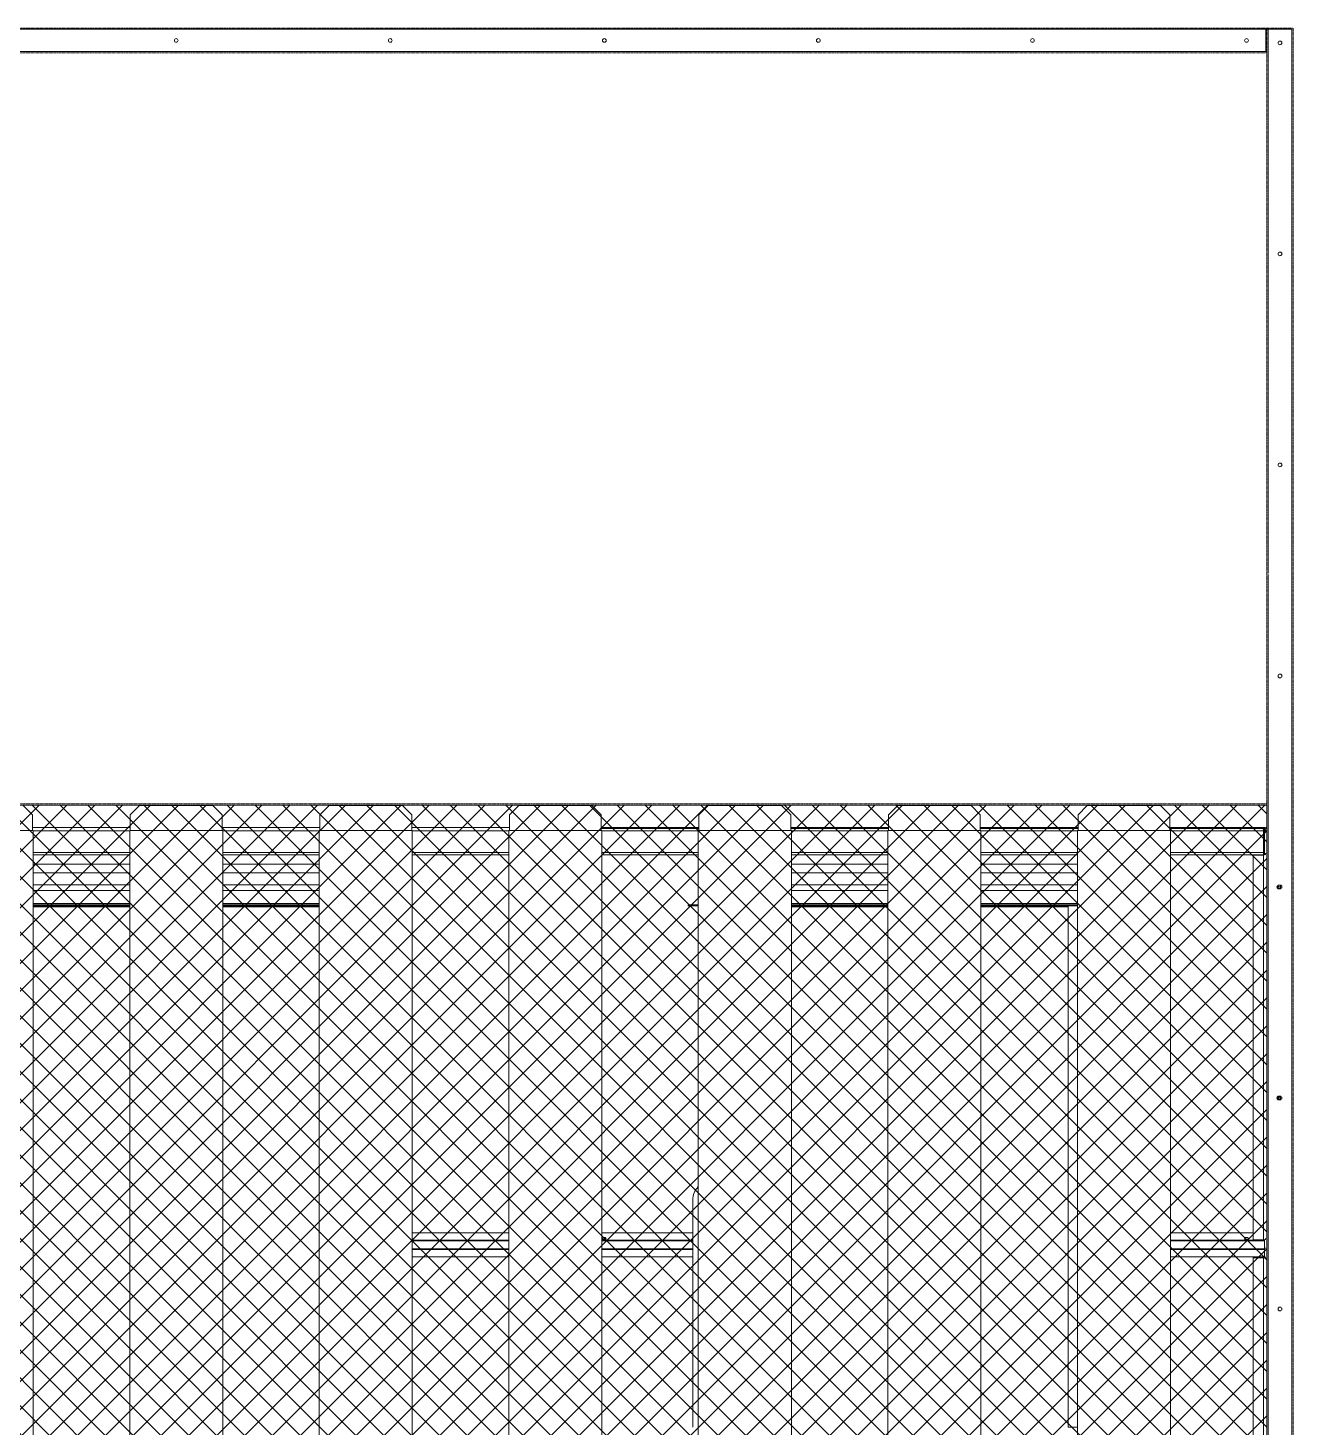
# Model space of a CAD drawing. Header units: millimetres. Extents: x -664124 to 30784, y -141094 to 22397.
# Drawn here: x 22166 to 24205, y 10531 to 12785 of the extents above; entities that cross this region are included whole.
import ezdxf

# ---------------------------------------------------------------- set-up
doc = ezdxf.new("R2010")
doc.units = ezdxf.units.MM
for name, pattern in [('CENTER', [2, 1.25, -0.25, 0.25, -0.25]), ('HIDDEN', [0.375, 0.25, -0.125]), ('HIDDENX2', [0.75, 0.5, -0.25])]:
    doc.linetypes.add(name, pattern=pattern)
doc.layers.add('center', color=1, linetype='CENTER')
doc.layers.add('HIDD', color=2, linetype='HIDDENX2')

# ---------------------------------------------------------------- blocks, each defined once
blk = doc.blocks.new('2')
at = {"lineweight": 5}
h = blk.add_hatch(dxfattribs=at)
h.set_pattern_fill('ANSI37', scale=10)
h.set_pattern_definition([(45, (-1561377.126, -423812.963), (-22.4506403, 22.4506403), []), (135, (-1561377.126, -423812.963), (-22.4506403, -22.4506403), [])])
h.paths.add_polyline_path([(24163.4, 9262.9), (24163.4, 11532.9), (20647.4, 11532.9), (20647.4, 9262.9)])
at = {"lineweight": 20}
for p, q in [((20647.4, 11532.9), (24163.4, 11532.9)), ((22173.9, 11516.9), (22158.9, 11531.9)), ((22331.4, 11516.9), (22346.4, 11531.9)), ((22346.4, 11531.9), (22464.4, 11531.9)), ((22479.4, 11516.9), (22464.4, 11531.9)), ((22636.9, 11516.9), (22651.9, 11531.9)), ((22651.9, 11531.9), (22769.9, 11531.9)), ((22784.9, 11516.9), (22769.9, 11531.9)), ((22942.4, 11516.9), (22957.4, 11531.9)), ((22957.4, 11531.9), (23075.4, 11531.9)), ((23090.4, 11516.9), (23075.4, 11531.9)), ((23247.9, 11516.9), (23262.9, 11531.9)), ((23262.9, 11531.9), (23380.9, 11531.9)), ((23395.9, 11516.9), (23380.9, 11531.9)), ((23553.4, 11516.9), (23568.4, 11531.9)), ((23568.4, 11531.9), (23686.4, 11531.9)), ((23701.4, 11516.9), (23686.4, 11531.9)), ((23858.9, 11516.9), (23873.9, 11531.9)), ((23873.9, 11531.9), (23991.9, 11531.9)), ((24006.9, 11516.9), (23991.9, 11531.9)), ((24163.4, 11532.9), (24163.4, 9262.9)), ((22173.9, 11491.9), (22173.9, 11516.9)), ((22331.4, 11491.9), (22331.4, 11516.9)), ((22479.4, 11491.9), (22479.4, 11516.9)), ((22636.9, 11491.9), (22636.9, 11516.9)), ((22784.9, 11491.9), (22784.9, 11516.9)), ((22942.4, 11491.9), (22942.4, 11516.9)), ((23090.4, 11491.9), (23090.4, 11516.9)), ((23247.9, 11491.9), (23247.9, 11516.9)), ((23395.9, 11491.9), (23395.9, 11516.9)), ((23553.4, 11491.9), (23553.4, 11516.9)), ((23701.4, 11491.9), (23701.4, 11516.9)), ((23858.9, 11491.9), (23858.9, 11516.9)), ((24006.9, 11491.9), (24006.9, 11516.9)), ((22174.9, 11491.9), (22024.9, 11491.9)), ((22174.9, 9318.9), (22174.9, 11491.9)), ((22330.4, 9318.9), (22330.4, 11491.9)), ((22480.4, 11491.9), (22330.4, 11491.9)), ((22480.4, 9318.9), (22480.4, 11491.9)), ((22635.9, 9318.9), (22635.9, 11491.9)), ((22785.9, 11491.9), (22635.9, 11491.9)), ((22785.9, 9318.9), (22785.9, 11491.9)), ((22941.4, 9318.9), (22941.4, 11491.9)), ((23091.4, 11491.9), (22941.4, 11491.9)), ((23091.4, 9318.9), (23091.4, 11491.9)), ((23246.9, 9318.9), (23246.9, 11491.9)), ((23396.9, 11491.9), (23246.9, 11491.9)), ((23396.9, 9318.9), (23396.9, 11491.9)), ((23552.4, 9318.9), (23552.4, 11491.9)), ((23702.4, 11491.9), (23552.4, 11491.9)), ((23702.4, 9318.9), (23702.4, 11491.9)), ((23857.9, 9318.9), (23857.9, 11491.9)), ((24007.9, 11491.9), (23857.9, 11491.9)), ((24007.9, 9318.9), (24007.9, 11491.9))]:
    blk.add_line(p, q, dxfattribs=at)
at = {"color": 7, "lineweight": 20}
for p, q in [((22331.4, 11496.9), (22173.9, 11496.9)), ((22636.9, 11496.9), (22479.4, 11496.9)), ((22942.4, 11496.9), (22784.9, 11496.9)), ((23247.9, 11496.9), (23090.4, 11496.9)), ((23553.4, 11496.9), (23395.9, 11496.9)), ((23858.9, 11496.9), (23701.4, 11496.9)), ((24157.7, 11496.9), (24006.9, 11496.9)), ((22330.4, 11491.5), (22174.9, 11491.5)), ((22635.9, 11491.5), (22480.4, 11491.5)), ((22941.4, 11491.5), (22785.9, 11491.5)), ((23247.9, 11494.9), (23090.4, 11494.9)), ((23246.9, 11491.5), (23091.4, 11491.5)), ((23553.4, 11494.9), (23395.9, 11494.9)), ((23552.4, 11491.5), (23396.9, 11491.5)), ((23858.9, 11494.9), (23701.4, 11494.9)), ((23857.9, 11491.5), (23702.4, 11491.5)), ((24156, 11494.9), (24006.9, 11494.9)), ((24157.7, 11491.5), (24007.9, 11491.5)), ((22174.9, 11456.3), (22330.4, 11456.3)), ((22174.9, 11452.9), (22330.4, 11452.9)), ((22480.4, 11456.3), (22635.9, 11456.3)), ((22480.4, 11452.9), (22635.9, 11452.9)), ((22785.9, 11456.3), (22941.4, 11456.3)), ((22785.9, 11452.9), (22941.4, 11452.9)), ((23091.4, 11456.3), (23246.9, 11456.3)), ((23091.4, 11452.9), (23246.9, 11452.9)), ((23396.9, 11456.3), (23552.4, 11456.3)), ((23396.9, 11452.9), (23552.4, 11452.9)), ((23702.4, 11456.3), (23857.9, 11456.3)), ((23702.4, 11452.9), (23857.9, 11452.9)), ((24007.9, 11456.3), (24157.7, 11456.3)), ((24007.9, 11452.9), (24157.7, 11452.9))]:
    blk.add_line(p, q, dxfattribs=at)
at = {"color": 7, "lineweight": 20, "ltscale": 0.000824214}
blk.add_line((24158, 11494.9), (24156.1, 11494.9), dxfattribs=at)
at = {"color": 7, "lineweight": 20, "ltscale": 0.001131}
for p, q in [((24157.7, 11494.3), (24157.7, 11491.5)), ((24159.7, 11494.3), (24159.7, 11491.5))]:
    blk.add_line(p, q, dxfattribs=at)
at = {"color": 7, "lineweight": 20, "ltscale": 0.000414935}
for p, q in [((24158.4, 11493.9), (24157.7, 11493.2)), ((24160.4, 11493.9), (24159.7, 11493.2))]:
    blk.add_line(p, q, dxfattribs=at)
at = {"color": 7, "lineweight": 20, "ltscale": 0.014667}
for p, q in [((24157.7, 11456.3), (24157.7, 11491.5)), ((24159.7, 11456.3), (24159.7, 11491.5))]:
    blk.add_line(p, q, dxfattribs=at)
at = {"color": 7, "lineweight": 20, "ltscale": 0.000708334}
for p, q in [((24159.4, 11491.5), (24157.7, 11491.5)), ((24161.4, 11491.5), (24159.7, 11491.5)), ((24161.4, 10818.8), (24159.7, 10818.8))]:
    blk.add_line(p, q, dxfattribs=at)
at = {"color": 7, "lineweight": 20, "ltscale": 0.000566661}
blk.add_line((24159.4, 11494.9), (24158.1, 11494.9), dxfattribs=at)
at = {"color": 7, "lineweight": 20, "ltscale": 0.000125615}
blk.add_line((24159.4, 11494.9), (24159.4, 11494.6), dxfattribs=at)
at = {"color": 7, "lineweight": 20, "ltscale": 0.01525}
blk.add_line((24159.4, 11491.5), (24159.4, 11454.9), dxfattribs=at)
at = {"color": 7, "lineweight": 20, "ltscale": 0.000125312}
blk.add_line((24159.7, 11491.5), (24159.4, 11491.5), dxfattribs=at)
at = {"color": 7, "lineweight": 20, "ltscale": 0.000341772}
blk.add_line((24141.4, 11452.1), (24141.4, 11452.9), dxfattribs=at)
at = {"color": 7, "lineweight": 20, "ltscale": 0.006917}
for p, q in [((24158, 11452.1), (24141.4, 11452.1)), ((24141.4, 10832.2), (24158, 10832.2)), ((24158, 10804.5), (24141.4, 10804.5)), ((24158, 10803.2), (24141.4, 10803.2))]:
    blk.add_line(p, q, dxfattribs=at)
at = {"color": 7, "lineweight": 20, "ltscale": 0.258309}
for p, q in [((24141.4, 11452.1), (24141.4, 10832.2)), ((24158, 10832.2), (24158, 11452.1))]:
    blk.add_line(p, q, dxfattribs=at)
at = {"color": 7, "lineweight": 20, "ltscale": 0.001417}
for p, q in [((24157.7, 11456.3), (24157.7, 11452.9)), ((24159.7, 11456.3), (24159.7, 11452.9))]:
    blk.add_line(p, q, dxfattribs=at)
at = {"color": 7, "lineweight": 20, "ltscale": 0.000708333}
for p, q in [((24159.4, 11454.9), (24157.7, 11454.9)), ((24161.4, 11454.9), (24159.7, 11454.9))]:
    blk.add_line(p, q, dxfattribs=at)
at = {"color": 7, "lineweight": 20, "ltscale": 0.000833341}
blk.add_line((24157.7, 11452.9), (24159.7, 11452.9), dxfattribs=at)
at = {"color": 7, "lineweight": 20, "ltscale": 0.000133398}
blk.add_line((24158, 11452.6), (24158, 11452.9), dxfattribs=at)
at = {"color": 7, "lineweight": 20, "ltscale": 0.000208374}
blk.add_line((24158, 11452.1), (24158, 11452.6), dxfattribs=at)
at = {"color": 7, "lineweight": 20, "ltscale": 0.000125}
blk.add_line((24159.4, 11456.3), (24159.7, 11456.3), dxfattribs=at)
at = {"color": 7, "lineweight": 20, "ltscale": 0.000152655}
blk.add_line((24161.4, 11454.8), (24161.1, 11454.8), dxfattribs=at)
at = {"color": 0, "lineweight": 20}
for p, q in [((22330.4, 11437.9), (22174.9, 11437.9)), ((22635.9, 11437.9), (22480.4, 11437.9)), ((23552.4, 11437.9), (23396.9, 11437.9)), ((23857.9, 11437.9), (23702.4, 11437.9)), ((22174.9, 11423.8), (22330.4, 11423.8)), ((22480.4, 11423.8), (22635.9, 11423.8)), ((23396.9, 11423.8), (23552.4, 11423.8)), ((23702.4, 11423.8), (23857.9, 11423.8)), ((22330.4, 11404.6), (22174.9, 11404.6)), ((22174.9, 11395), (22330.4, 11395)), ((22635.9, 11404.6), (22480.4, 11404.6)), ((22480.4, 11395), (22635.9, 11395)), ((23552.4, 11404.6), (23396.9, 11404.6)), ((23396.9, 11395), (23552.4, 11395)), ((23857.9, 11404.6), (23702.4, 11404.6)), ((23702.4, 11395), (23857.9, 11395))]:
    blk.add_line(p, q, dxfattribs=at)
at = {"color": 7, "lineweight": 20, "ltscale": 0.2695}
for p, q in [((22330.4, 11374.3), (22174.9, 11374.3)), ((22330.4, 11372.3), (22174.9, 11372.3)), ((22635.9, 11374.3), (22480.4, 11374.3)), ((22635.9, 11372.3), (22480.4, 11372.3)), ((23552.4, 11374.3), (23396.9, 11374.3)), ((23552.4, 11372.3), (23396.9, 11372.3)), ((23857.9, 11374.3), (23702.4, 11374.3)), ((23857.9, 11372.3), (23702.4, 11372.3))]:
    blk.add_line(p, q, dxfattribs=at)
at = {"color": 7, "lineweight": 20, "ltscale": 0.251167}
for p, q in [((22174.9, 11372.3), (22330.4, 11372.3)), ((22174.9, 11370.3), (22330.4, 11370.3)), ((22480.4, 11372.3), (22635.9, 11372.3)), ((22480.4, 11370.3), (22635.9, 11370.3)), ((23396.9, 11372.3), (23552.4, 11372.3)), ((23396.9, 11370.3), (23552.4, 11370.3)), ((23702.4, 11372.3), (23857.9, 11372.3)), ((23702.4, 11370.3), (23857.9, 11370.3))]:
    blk.add_line(p, q, dxfattribs=at)
at = {"color": 7, "lineweight": 20, "ltscale": 0.2225}
for p, q in [((22174.9, 11368.9), (22330.4, 11368.9)), ((22480.4, 11368.9), (22635.9, 11368.9)), ((23396.9, 11368.9), (23552.4, 11368.9)), ((23702.4, 11368.9), (23843.1, 11368.9))]:
    blk.add_line(p, q, dxfattribs=at)
at = {"color": 7, "lineweight": 20, "ltscale": 0.000666667}
blk.add_line((23230.7, 11371.9), (23230.7, 11370.3), dxfattribs=at)
at = {"color": 7, "lineweight": 20, "ltscale": 0.0155}
for p, q in [((23246.9, 11371.9), (23230.7, 11371.9)), ((23246.9, 11370.3), (23230.7, 11370.3)), ((23843.1, 11370.3), (23857.9, 11370.3)), ((23857.9, 10530.7), (23843.1, 10530.7))]:
    blk.add_line(p, q, dxfattribs=at)
at = {"color": 7, "lineweight": 20, "ltscale": 0.349833}
blk.add_line((23843.1, 10530.7), (23843.1, 11370.3), dxfattribs=at)
at = {"color": 7, "lineweight": 20, "ltscale": 0.152458}
blk.add_line((23237.9, 10530.7), (23237.9, 10896.6), dxfattribs=at)
at = {"color": 7, "lineweight": 20, "ltscale": 0.20484}
for p, q in [((22941.4, 10843.6), (22785.9, 10843.6)), ((23237.9, 10843.6), (23091.4, 10843.6)), ((22941.4, 10831.9), (22785.9, 10831.9)), ((22941.4, 10830.7), (22785.9, 10830.7)), ((23237.9, 10831.9), (23091.4, 10831.9)), ((23237.9, 10830.7), (23091.4, 10830.7)), ((22941.4, 10817.9), (22785.9, 10817.9)), ((22941.4, 10816.7), (22785.9, 10816.7)), ((22785.9, 10804.7), (22941.4, 10804.7)), ((23237.9, 10817.9), (23091.4, 10817.9)), ((23237.9, 10816.7), (23091.4, 10816.7)), ((23091.4, 10804.7), (23237.9, 10804.7))]:
    blk.add_line(p, q, dxfattribs=at)
at = {"color": 7, "lineweight": 20, "ltscale": 0.094629}
blk.add_line((24141.4, 10843.6), (24007.9, 10843.6), dxfattribs=at)
at = {"color": 7, "lineweight": 20, "ltscale": 0.102254}
for p, q in [((24159.7, 10831.9), (24007.9, 10831.9)), ((24159.7, 10830.7), (24007.9, 10830.7)), ((24159.7, 10816.7), (24007.9, 10816.7))]:
    blk.add_line(p, q, dxfattribs=at)
at = {"color": 7, "lineweight": 20, "ltscale": 0.000183495}
blk.add_line((24159.4, 10832.4), (24159.4, 10831.9), dxfattribs=at)
at = {"color": 7, "lineweight": 20, "ltscale": 0.000535656}
for p, q in [((24159.7, 10830.7), (24159.7, 10831.9)), ((24141.4, 10803.2), (24141.4, 10804.5))]:
    blk.add_line(p, q, dxfattribs=at)
at = {"color": 7, "lineweight": 20, "ltscale": 0.005298}
blk.add_line((24159.7, 10817.9), (24159.7, 10830.7), dxfattribs=at)
at = {"color": 7, "lineweight": 20, "ltscale": 0.102253}
for p, q in [((24159.7, 10817.9), (24007.9, 10817.9)), ((24007.9, 10804.7), (24159.7, 10804.7))]:
    blk.add_line(p, q, dxfattribs=at)
at = {"color": 7, "lineweight": 20, "ltscale": 0.215196}
for p, q in [((24141.4, 10803.2), (24141.4, 10286.7)), ((24158, 10286.7), (24158, 10803.2))]:
    blk.add_line(p, q, dxfattribs=at)
at = {"color": 7, "lineweight": 20, "ltscale": 0.000102715}
for p, q in [((24158, 10804.5), (24158, 10804.7)), ((24159.4, 10804.7), (24159.4, 10804.5))]:
    blk.add_line(p, q, dxfattribs=at)
at = {"color": 7, "lineweight": 20, "ltscale": 0.000833333}
blk.add_line((24161.4, 10804.5), (24159.4, 10804.5), dxfattribs=at)
at = {"color": 7, "lineweight": 20, "ltscale": 4.87896e-05}
blk.add_line((24159.7, 10818.7), (24159.7, 10818.8), dxfattribs=at)
at = {"color": 7, "lineweight": 20, "ltscale": 0.000506051}
blk.add_line((24159.7, 10816.7), (24159.7, 10817.9), dxfattribs=at)
at = {"color": 7, "lineweight": 20, "ltscale": 0.004993}
blk.add_line((24159.7, 10804.7), (24159.7, 10816.7), dxfattribs=at)
at = {"color": 0, "lineweight": 20}
for points in [[(22785.9, 11456.3), (22941.4, 11456.3)], [(23091.4, 11456.3), (23246.9, 11456.3)]]:
    blk.add_lwpolyline(points, dxfattribs=at)
at = {"color": 7, "lineweight": 20}
for centre in [(22405.4, 12764.9), (22750.4, 12764.9), (23095.4, 12764.9), (23440.4, 12764.9), (23785.4, 12764.9), (24130.4, 12764.9), (24184.4, 12760.9), (24184.4, 12420.9), (24184.4, 12080.9), (24184.4, 11740.9), (24182.4, 11400.9), (24184.4, 11400.9), (24182.4, 11060.9), (24184.4, 11060.9), (24184.4, 10720.9)]:
    blk.add_circle(centre, 3, dxfattribs=at)
for centre, radius, start, end in [((24156, 11491.5), 3.4, 0, 90), ((24158, 11491.5), 3.4, 0.6015, 90), ((24156, 11456.3), 3.4, 300, 335.6845), ((24158, 11456.3), 3.4, 300, 335.6845), ((24182.4, 11396.9), 4.5, 49.1956, 130.8105), ((24182.4, 11056.9), 4.5, 49.1956, 130.8105), ((23267.9, 10896.6), 30, 134.4485, 180)]:
    blk.add_arc(centre, radius, start, end, dxfattribs=at)
for centre, major_axis, start_param, end_param in [((24158, 11454.8), (3.4, 0), 4.712389, 6.271742), ((23095.4, 10834.2), (3, 0), 1.070796, 3.141564), ((23095.4, 10834.2), (3, 0), 3.141564, 6.283156), ((23095.4, 10830.4), (-4.5, 0), 4.202452, 5.222326), ((23095.4, 10834.2), (3, 0), 6.283156, 7.353982), ((24130.4, 10834.2), (3, 0), 1.070796, 3.141564), ((24130.4, 10834.2), (3, 0), 3.141564, 6.283156), ((24130.4, 10830.4), (-4.5, 0), 4.202452, 5.222326), ((24130.4, 10834.2), (3, 0), 6.283156, 7.353982), ((24158, 10834.4), (3.4, 0), 4.712389, 6.269502), ((24158, 10805.4), (1.4, 0), 4.712389, 5.470602), ((24158, 10805.4), (3.4, 0), 4.712389, 5.858796)]:
    blk.add_ellipse(centre, major_axis=major_axis, ratio=0.642788, start_param=start_param, end_param=end_param, dxfattribs=at)
for points in [[(24157.7, 11494.3), (24157.4, 11494.5), (24157.1, 11494.7), (24156.7, 11494.9), (24156.4, 11494.9), (24156, 11494.9)], [(24159.7, 11494.3), (24159.4, 11494.5), (24159.1, 11494.7), (24158.7, 11494.9), (24158.4, 11494.9), (24158, 11494.9)]]:
    blk.add_open_spline(points, degree=5, dxfattribs=at)
at = {"layer": 'center', "lineweight": 20}
for p, q in [((20605.4, 12784.9), (24205.4, 12784.9)), ((24163.4, 12784.9), (24163.4, 9309.9)), ((24205.4, 12784.9), (24205.4, 9184.9)), ((20647.4, 12744.9), (24163.4, 12744.9)), ((20647.4, 11534.9), (24163.4, 11534.9)), ((23090.4, 11494.9), (23247.9, 11494.9)), ((23395.9, 11494.9), (23553.4, 11494.9)), ((23701.4, 11494.9), (23858.9, 11494.9)), ((24006.9, 11494.9), (24163.4, 11494.9))]:
    blk.add_line(p, q, dxfattribs=at)
at = {"layer": 'center', "color": 2, "lineweight": 20}
for p, q in [((20647.4, 11532.9), (24163.4, 11532.9)), ((22173.9, 11496.9), (22331.4, 11496.9)), ((22479.4, 11496.9), (22636.9, 11496.9)), ((22784.9, 11496.9), (22942.4, 11496.9)), ((23090.4, 11496.9), (23247.9, 11496.9)), ((23395.9, 11496.9), (23553.4, 11496.9)), ((23701.4, 11496.9), (23858.9, 11496.9)), ((24006.9, 11496.9), (24163.4, 11496.9))]:
    blk.add_line(p, q, dxfattribs=at)
at = {"layer": 'HIDD', "linetype": 'HIDDEN', "lineweight": 20}
for p, q in [((20607.4, 12782.9), (24203.4, 12782.9)), ((24161.4, 12782.9), (24161.4, 12746.9)), ((24165.4, 12782.9), (24165.4, 11906.1)), ((24203.4, 12782.9), (24203.4, 9311.9)), ((20647.4, 12746.9), (24163.4, 12746.9)), ((24165.4, 11904.1), (24165.4, 9311.9))]:
    blk.add_line(p, q, dxfattribs=at)

msp = doc.modelspace()

# ---------------------------------------------------------------- block references
msp.add_blockref('2', (0, 0))

doc.saveas('drawing.dxf')
